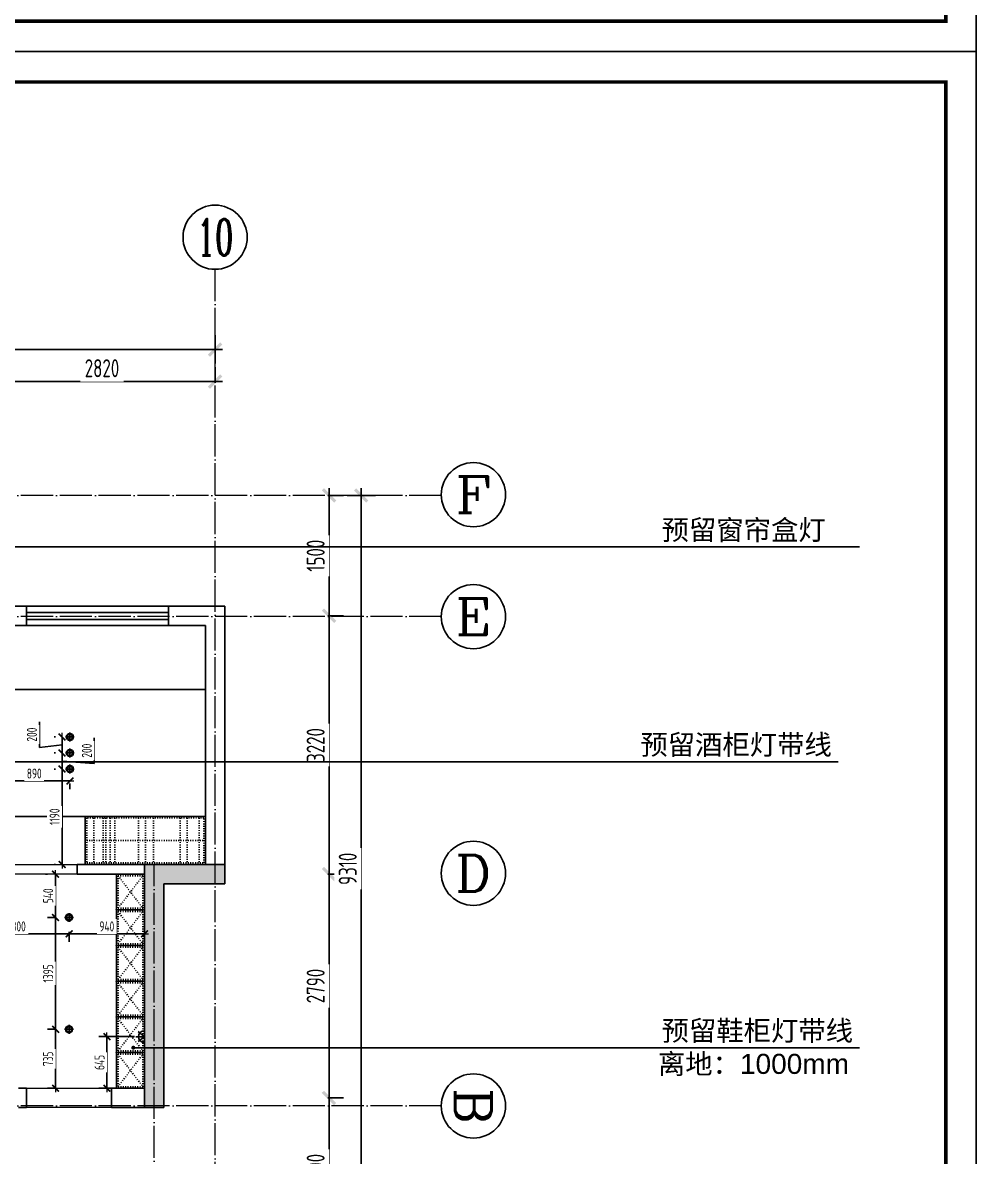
# Model space of a CAD drawing. Header units: inches. Extents: x -50945 to 250244, y -404780 to 18493.
# Drawn here: x 111220 to 123107, y -396076 to -381943 of the extents above; entities that cross this region are included whole.
import ezdxf
from ezdxf.enums import TextEntityAlignment as Align

# ---------------------------------------------------------------- set-up
doc = ezdxf.new("R2010")
doc.units = ezdxf.units.IN
doc.header["$MEASUREMENT"] = 0
doc.linetypes.add('ACAD_ISO03W100', pattern=[30, 12, -18])
doc.linetypes.add('DOTE', pattern=[2.42, 2, -0.2, 0.02, -0.2])
for name, color, linetype in [('15开关布置图-YJ', 2, 'Continuous'), ('AXIS', 1, 'Continuous'), ('AXIS_TEXT', 7, 'Continuous'), ('A图框', 7, 'Continuous'), ('D-ARCHI', 250, 'Continuous'), ('EVH 立面填充', 8, 'Continuous'), ('IBS-003-建筑窗框', 3, 'Continuous'), ('IBS-182-原建筑非承重墙', 150, 'Continuous'), ('IBS-200-原建筑承重墙柱', 200, 'Continuous'), ('IBS-63-原建筑窗', 63, 'Continuous'), ('IDS-040-固定高家具', 40, 'Continuous'), ('IRC-2-天花灯具', 2, 'Continuous'), ('IRC-30-天花轮廓线', 30, 'Continuous'), ('外标注', 50, 'Continuous')]:
    doc.layers.add(name, color=color, linetype=linetype)
doc.layers.add('天棚材质标注', color=2, linetype='Continuous', lineweight=5)
doc.layers.add('门', color=65, linetype='Continuous', lineweight=13)
doc.styles.add('_TCH_AXIS', font='COMPLEX', dxfattribs={"bigfont": 'GBCBIG'})
doc.styles.add('COMPLEX', font='COMPLEX')
doc.styles.add('HBA-DIMT', font='ARCHS.SHX', dxfattribs={"width": 0.8})
doc.styles.get("Standard").update_dxf_attribs({"font": 'Arial.ttf'})
doc.dimstyles.new('HBA_40', dxfattribs={"dimscale": 50, "dimtxt": 2.5, "dimasz": 0.1, "dimexe": 2, "dimexo": 2.5, "dimgap": 0.6, "dimtad": 1, "dimdec": 0, "dimrnd": 5, "dimzin": 0, "dimtxsty": 'HBA-DIMT', "dimblk": 'HBA_DIMENSION_TICK', "dimblk1": 'HBA_DIMENSION_TICK', "dimblk2": 'HBA_DIMENSION_TICK', "dimcen": 0.125, "dimclrd": 44, "dimclre": 44, "dimclrt": 2, "dimadec": 0, "dimazin": 0, "dimtfac": 1, "dimtdec": 0, "dimtix": 1, "dimtmove": 1, "dimatfit": 3, "dimldrblk": 'HBA_Leader_Dot', "dimfxl": 0, "dimtvp": 1, "dimtfill": 1, "dimtolj": 1, "dimtzin": 0, "dimarcsym": 0})

# ---------------------------------------------------------------- blocks, each defined once
blk = doc.blocks.new('gegeg')
at = {"layer": 'A图框'}
blk.add_lwpolyline([(162587, -39218), (162587, -60008), (133187, -60008), (133187, -39218)], close=True, dxfattribs=at)
at = {"layer": 'A图框', "const_width": 42}
blk.add_lwpolyline([(133537, -40125), (133537, -39568), (162237, -39568), (162237, -57908)], dxfattribs=at)
blk.add_lwpolyline([(133537, -58258), (162237, -58258), (162237, -59658), (133537, -59658)], close=True, dxfattribs=at)
blk = doc.blocks.new('HBA_DIMENSION_TICK')
at = {"color": 0, "linetype": 'ByBlock'}
for p, q in [((-10, 0), (0, 0)), ((0, 0), (10, 0))]:
    blk.add_line(p, q, dxfattribs=at)
at = {"color": 50, "linetype": 'ByBlock'}
blk.add_solid([(-10, -7), (-7, -10), (7, 10), (10, 7)], dxfattribs=at)
blk = doc.blocks.new('*D889')
at = {"layer": 'Defpoints', "color": 0, "transparency": 16777216}
for p in [(114797, -395348), (115039, -395348), (114797, -397146)]:
    blk.add_point(p, dxfattribs=at)
at = {"layer": '外标注', "color": 44, "lineweight": -2, "transparency": 16777216}
for p, q in [((115022, -395348), (115219, -395348)), ((115039, -397137), (115039, -395357)), ((115022, -397146), (115219, -397146))]:
    blk.add_line(p, q, dxfattribs=at)
at = {"layer": '外标注', "color": 44, "lineweight": -2, "transparency": 16777216, "xscale": 9, "yscale": 9, "zscale": 9}
for p, rotation in [((115039, -395348), 90), ((115039, -397146), 270)]:
    blk.add_blockref('HBA_DIMENSION_TICK', p, dxfattribs=dict(at, rotation=rotation))
at = {"layer": '外标注', "color": 2, "transparency": 16777216, "insert": (114872, -396247), "char_height": 225, "attachment_point": 5, "rotation": 90, "style": 'HBA-DIMT', "bg_fill": 3, "box_fill_scale": 1.25, "bg_fill_color": 256, "bg_fill_true_color": 13158600, "bg_fill_transparency": 0}
blk.add_mtext('\\A1;1800', dxfattribs=at)
blk = doc.blocks.new('HBA_Leader_Dot')
at = {"color": 0, "linetype": 'ByBlock'}
blk.add_line((-5, 0), (-10, 0), dxfattribs=at)
at = {"color": 0, "linetype": 'ByBlock', "const_width": 5}
blk.add_lwpolyline([(-2.5, 0, 1), (2.5, 0, 1)], format="xyb", close=True, dxfattribs=at)
blk = doc.blocks.new('*D890')
at = {"layer": 'Defpoints', "color": 0, "transparency": 16777216}
for p in [(114797, -392558), (115039, -392558), (114797, -395348)]:
    blk.add_point(p, dxfattribs=at)
at = {"layer": '外标注', "color": 44, "lineweight": -2, "transparency": 16777216}
for p, q in [((115022, -392558), (115219, -392558)), ((115039, -395339), (115039, -392567)), ((115022, -395348), (115219, -395348))]:
    blk.add_line(p, q, dxfattribs=at)
at = {"layer": '外标注', "color": 44, "lineweight": -2, "transparency": 16777216, "xscale": 9, "yscale": 9, "zscale": 9}
for p, rotation in [((115039, -392558), 90), ((115039, -395348), 270)]:
    blk.add_blockref('HBA_DIMENSION_TICK', p, dxfattribs=dict(at, rotation=rotation))
at = {"layer": '外标注', "color": 2, "transparency": 16777216, "insert": (114872, -393953), "char_height": 225, "attachment_point": 5, "rotation": 90, "style": 'HBA-DIMT', "bg_fill": 3, "box_fill_scale": 1.25, "bg_fill_color": 256, "bg_fill_true_color": 13158600, "bg_fill_transparency": 0}
blk.add_mtext('\\A1;2790', dxfattribs=at)
blk = doc.blocks.new('*D891')
at = {"layer": 'Defpoints', "color": 0, "transparency": 16777216}
for p in [(114797, -389338), (115039, -389338), (114797, -392558)]:
    blk.add_point(p, dxfattribs=at)
at = {"layer": '外标注', "color": 44, "lineweight": -2, "transparency": 16777216}
for p, q in [((115022, -389338), (115219, -389338)), ((115039, -392549), (115039, -389347)), ((115022, -392558), (115219, -392558))]:
    blk.add_line(p, q, dxfattribs=at)
at = {"layer": '外标注', "color": 44, "lineweight": -2, "transparency": 16777216, "xscale": 9, "yscale": 9, "zscale": 9}
for p, rotation in [((115039, -389338), 90), ((115039, -392558), 270)]:
    blk.add_blockref('HBA_DIMENSION_TICK', p, dxfattribs=dict(at, rotation=rotation))
at = {"layer": '外标注', "color": 2, "transparency": 16777216, "insert": (114872, -390948), "char_height": 225, "attachment_point": 5, "rotation": 90, "style": 'HBA-DIMT', "bg_fill": 3, "box_fill_scale": 1.25, "bg_fill_color": 256, "bg_fill_true_color": 13158600, "bg_fill_transparency": 0}
blk.add_mtext('\\A1;3220', dxfattribs=at)
blk = doc.blocks.new('*D892')
at = {"layer": 'Defpoints', "color": 0, "transparency": 16777216}
for p in [(114797, -387838), (115039, -387838), (114797, -389338)]:
    blk.add_point(p, dxfattribs=at)
at = {"layer": '外标注', "color": 44, "lineweight": -2, "transparency": 16777216}
for p, q in [((115022, -387838), (115219, -387838)), ((115039, -389329), (115039, -387847)), ((115022, -389338), (115219, -389338))]:
    blk.add_line(p, q, dxfattribs=at)
at = {"layer": '外标注', "color": 44, "lineweight": -2, "transparency": 16777216, "xscale": 9, "yscale": 9, "zscale": 9}
for p, rotation in [((115039, -387838), 90), ((115039, -389338), 270)]:
    blk.add_blockref('HBA_DIMENSION_TICK', p, dxfattribs=dict(at, rotation=rotation))
at = {"layer": '外标注', "color": 2, "transparency": 16777216, "insert": (114872, -388588), "char_height": 225, "attachment_point": 5, "rotation": 90, "style": 'HBA-DIMT', "bg_fill": 3, "box_fill_scale": 1.25, "bg_fill_color": 256, "bg_fill_true_color": 13158600, "bg_fill_transparency": 0}
blk.add_mtext('\\A1;1500', dxfattribs=at)
blk = doc.blocks.new('*D893')
at = {"layer": 'Defpoints', "color": 0, "transparency": 16777216}
for p in [(115039, -387838), (115439, -387838), (115039, -397146)]:
    blk.add_point(p, dxfattribs=at)
at = {"layer": '外标注', "color": 44, "lineweight": -2, "transparency": 16777216}
for p, q in [((115264, -387838), (115619, -387838)), ((115439, -397137), (115439, -387847)), ((115264, -397146), (115619, -397146))]:
    blk.add_line(p, q, dxfattribs=at)
at = {"layer": '外标注', "color": 44, "lineweight": -2, "transparency": 16777216, "xscale": 9, "yscale": 9, "zscale": 9}
for p, rotation in [((115439, -387838), 90), ((115439, -397146), 270)]:
    blk.add_blockref('HBA_DIMENSION_TICK', p, dxfattribs=dict(at, rotation=rotation))
at = {"layer": '外标注', "color": 2, "transparency": 16777216, "insert": (115272, -392492), "char_height": 225, "attachment_point": 5, "rotation": 90, "style": 'HBA-DIMT', "bg_fill": 3, "box_fill_scale": 1.25, "bg_fill_color": 256, "bg_fill_true_color": 13158600, "bg_fill_transparency": 0}
blk.add_mtext('\\A1;9310', dxfattribs=at)
blk = doc.blocks.new('*D897')
at = {"layer": 'Defpoints', "color": 0, "transparency": 16777216}
for p in [(113619, -386418), (110799, -386642), (113619, -386642)]:
    blk.add_point(p, dxfattribs=at)
at = {"layer": '外标注', "color": 44, "lineweight": -2, "transparency": 16777216}
for p, q in [((110799, -386418), (110799, -386238)), ((113619, -386418), (113619, -386238)), ((110808, -386418), (113610, -386418))]:
    blk.add_line(p, q, dxfattribs=at)
at = {"layer": '外标注', "color": 44, "lineweight": -2, "transparency": 16777216, "xscale": 9, "yscale": 9, "zscale": 9, "rotation": 180}
blk.add_blockref('HBA_DIMENSION_TICK', (110799, -386418), dxfattribs=at)
at = {"layer": '外标注', "color": 44, "lineweight": -2, "transparency": 16777216, "xscale": 9, "yscale": 9, "zscale": 9}
blk.add_blockref('HBA_DIMENSION_TICK', (113619, -386418), dxfattribs=at)
at = {"layer": '外标注', "color": 2, "transparency": 16777216, "insert": (112209, -386251), "char_height": 225, "attachment_point": 5, "style": 'HBA-DIMT', "bg_fill": 3, "box_fill_scale": 1.25, "bg_fill_color": 256, "bg_fill_true_color": 13158600, "bg_fill_transparency": 0}
blk.add_mtext('\\A1;2820', dxfattribs=at)
blk = doc.blocks.new('*D898')
at = {"layer": 'Defpoints', "color": 0, "transparency": 16777216}
for p in [(113619, -386018), (98919, -386418), (113619, -386418)]:
    blk.add_point(p, dxfattribs=at)
at = {"layer": '外标注', "color": 44, "lineweight": -2, "transparency": 16777216}
for p, q in [((98919, -386193), (98919, -385838)), ((113619, -386193), (113619, -385838)), ((98928, -386018), (113610, -386018))]:
    blk.add_line(p, q, dxfattribs=at)
at = {"layer": '外标注', "color": 44, "lineweight": -2, "transparency": 16777216, "xscale": 9, "yscale": 9, "zscale": 9, "rotation": 180}
blk.add_blockref('HBA_DIMENSION_TICK', (98919, -386018), dxfattribs=at)
at = {"layer": '外标注', "color": 44, "lineweight": -2, "transparency": 16777216, "xscale": 9, "yscale": 9, "zscale": 9}
blk.add_blockref('HBA_DIMENSION_TICK', (113619, -386018), dxfattribs=at)
at = {"layer": '外标注', "color": 2, "transparency": 16777216, "insert": (106269, -385851), "char_height": 225, "attachment_point": 5, "style": 'HBA-DIMT', "bg_fill": 3, "box_fill_scale": 1.25, "bg_fill_color": 256, "bg_fill_true_color": 13158600, "bg_fill_transparency": 0}
blk.add_mtext('\\A1;14700', dxfattribs=at)
blk = doc.blocks.new('_AXISO')
blk.add_circle((0, 0), 0.5)
at = {"layer": 'AXIS_TEXT', "style": 'COMPLEX', "width": 1.041667}
blk.add_attdef('A', text='', height=0.56, dxfattribs=at).set_placement((-0.25, -0.28), (0.25, -0.28), align=Align.FIT)
blk = doc.blocks.new('A$C2C253EB8')
at = {"layer": 'IRC-2-天花灯具', "color": 250}
for p, q in [((0, 55), (110, 55)), ((55, 0), (55, 110))]:
    blk.add_line(p, q, dxfattribs=at)
at = {"layer": 'IRC-2-天花灯具', "color": 2}
blk.add_ellipse((55, 55), major_axis=(44, 0), ratio=1, start_param=1.571461413961594, end_param=7.85464672114118, dxfattribs=at)
at = {"layer": 'IRC-2-天花灯具', "color": 251}
blk.add_ellipse((55, 55), major_axis=(33, 0), ratio=1, start_param=1.570667, end_param=7.853852, dxfattribs=at)
blk = doc.blocks.new('*D915')
at = {"layer": 'Defpoints', "color": 0, "transparency": 16777216}
for p in [(111744, -394493), (111630, -395228), (111744, -395228)]:
    blk.add_point(p, dxfattribs=at)
at = {"layer": '天棚材质标注', "color": 44, "lineweight": -2, "transparency": 16777216}
for p, q in [((111619, -394493), (111530, -394493)), ((111630, -394498), (111630, -395223)), ((111619, -395228), (111530, -395228))]:
    blk.add_line(p, q, dxfattribs=at)
at = {"layer": '天棚材质标注', "color": 44, "lineweight": -2, "transparency": 16777216, "xscale": 5, "yscale": 5, "zscale": 5}
for p, rotation in [((111630, -394493), 90), ((111630, -395228), 270)]:
    blk.add_blockref('HBA_DIMENSION_TICK', p, dxfattribs=dict(at, rotation=rotation))
at = {"layer": '天棚材质标注', "color": 2, "transparency": 16777216, "insert": (111538, -394861), "char_height": 125, "attachment_point": 5, "rotation": 90, "style": 'HBA-DIMT', "bg_fill": 3, "box_fill_scale": 1.25, "bg_fill_color": 256, "bg_fill_true_color": 13158600, "bg_fill_transparency": 0}
blk.add_mtext('\\A1;735', dxfattribs=at)
blk = doc.blocks.new('*D928')
at = {"layer": 'Defpoints', "color": 0, "transparency": 16777216}
for p in [(111630, -393098), (111744, -393098), (111744, -394493)]:
    blk.add_point(p, dxfattribs=at)
at = {"layer": '天棚材质标注', "color": 44, "lineweight": -2, "transparency": 16777216}
for p, q in [((111619, -393098), (111530, -393098)), ((111630, -394488), (111630, -393103)), ((111619, -394493), (111530, -394493))]:
    blk.add_line(p, q, dxfattribs=at)
at = {"layer": '天棚材质标注', "color": 44, "lineweight": -2, "transparency": 16777216, "xscale": 5, "yscale": 5, "zscale": 5}
for p, rotation in [((111630, -393098), 90), ((111630, -394493), 270)]:
    blk.add_blockref('HBA_DIMENSION_TICK', p, dxfattribs=dict(at, rotation=rotation))
at = {"layer": '天棚材质标注', "color": 2, "transparency": 16777216, "insert": (111538, -393796), "char_height": 125, "attachment_point": 5, "rotation": 90, "style": 'HBA-DIMT', "bg_fill": 3, "box_fill_scale": 1.25, "bg_fill_color": 256, "bg_fill_true_color": 13158600, "bg_fill_transparency": 0}
blk.add_mtext('\\A1;1395', dxfattribs=at)
blk = doc.blocks.new('*D929')
at = {"layer": 'Defpoints', "color": 0, "transparency": 16777216}
for p in [(111630, -392558), (111630, -392558), (111744, -393098)]:
    blk.add_point(p, dxfattribs=at)
at = {"layer": '天棚材质标注', "color": 44, "lineweight": -2, "transparency": 16777216}
for p, q in [((111505, -392558), (111530, -392558)), ((111630, -393093), (111630, -392563)), ((111619, -393098), (111530, -393098))]:
    blk.add_line(p, q, dxfattribs=at)
at = {"layer": '天棚材质标注', "color": 44, "lineweight": -2, "transparency": 16777216, "xscale": 5, "yscale": 5, "zscale": 5}
for p, rotation in [((111630, -392558), 90), ((111630, -393098), 270)]:
    blk.add_blockref('HBA_DIMENSION_TICK', p, dxfattribs=dict(at, rotation=rotation))
at = {"layer": '天棚材质标注', "color": 2, "transparency": 16777216, "insert": (111538, -392828), "char_height": 125, "attachment_point": 5, "rotation": 90, "style": 'HBA-DIMT', "bg_fill": 3, "box_fill_scale": 1.25, "bg_fill_color": 256, "bg_fill_true_color": 13158600, "bg_fill_transparency": 0}
blk.add_mtext('\\A1;540', dxfattribs=at)
blk = doc.blocks.new('*D930')
at = {"layer": 'Defpoints', "color": 0, "transparency": 16777216}
for p in [(111799, -393153), (112739, -393191), (111799, -393302)]:
    blk.add_point(p, dxfattribs=at)
at = {"layer": '天棚材质标注', "color": 44, "lineweight": -2, "transparency": 16777216}
for p, q in [((111799, -393278), (111799, -393402)), ((112734, -393302), (111804, -393302)), ((112739, -393316), (112739, -393402))]:
    blk.add_line(p, q, dxfattribs=at)
at = {"layer": '天棚材质标注', "color": 44, "lineweight": -2, "transparency": 16777216, "xscale": 5, "yscale": 5, "zscale": 5, "rotation": 180}
blk.add_blockref('HBA_DIMENSION_TICK', (111799, -393302), dxfattribs=at)
at = {"layer": '天棚材质标注', "color": 44, "lineweight": -2, "transparency": 16777216, "xscale": 5, "yscale": 5, "zscale": 5}
blk.add_blockref('HBA_DIMENSION_TICK', (112739, -393302), dxfattribs=at)
at = {"layer": '天棚材质标注', "color": 2, "transparency": 16777216, "insert": (112269, -393210), "char_height": 125, "attachment_point": 5, "style": 'HBA-DIMT', "bg_fill": 3, "box_fill_scale": 1.25, "bg_fill_color": 256, "bg_fill_true_color": 13158600, "bg_fill_transparency": 0}
blk.add_mtext('\\A1;940', dxfattribs=at)
blk = doc.blocks.new('*D931')
at = {"layer": 'Defpoints', "color": 0, "transparency": 16777216}
for p in [(110499, -393153), (111799, -393153), (110499, -393302)]:
    blk.add_point(p, dxfattribs=at)
at = {"layer": '天棚材质标注', "color": 44, "lineweight": -2, "transparency": 16777216}
for p, q in [((110499, -393278), (110499, -393402)), ((111794, -393302), (110504, -393302)), ((111799, -393278), (111799, -393402))]:
    blk.add_line(p, q, dxfattribs=at)
at = {"layer": '天棚材质标注', "color": 44, "lineweight": -2, "transparency": 16777216, "xscale": 5, "yscale": 5, "zscale": 5, "rotation": 180}
blk.add_blockref('HBA_DIMENSION_TICK', (110499, -393302), dxfattribs=at)
at = {"layer": '天棚材质标注', "color": 44, "lineweight": -2, "transparency": 16777216, "xscale": 5, "yscale": 5, "zscale": 5}
blk.add_blockref('HBA_DIMENSION_TICK', (111799, -393302), dxfattribs=at)
at = {"layer": '天棚材质标注', "color": 2, "transparency": 16777216, "insert": (111149, -393210), "char_height": 125, "attachment_point": 5, "style": 'HBA-DIMT', "bg_fill": 3, "box_fill_scale": 1.25, "bg_fill_color": 256, "bg_fill_true_color": 13158600, "bg_fill_transparency": 0}
blk.add_mtext('\\A1;1300', dxfattribs=at)
blk = doc.blocks.new('*D911')
at = {"layer": 'Defpoints', "color": 0, "transparency": 16777216}
for p in [(110919, -391303), (111809, -391303), (110919, -391397)]:
    blk.add_point(p, dxfattribs=at)
at = {"layer": '天棚材质标注', "color": 44, "lineweight": -2, "transparency": 16777216}
for p, q in [((110919, -391428), (110919, -391497)), ((111804, -391397), (110924, -391397)), ((111809, -391428), (111809, -391497))]:
    blk.add_line(p, q, dxfattribs=at)
at = {"layer": '天棚材质标注', "color": 44, "lineweight": -2, "transparency": 16777216, "xscale": 5, "yscale": 5, "zscale": 5, "rotation": 180}
blk.add_blockref('HBA_DIMENSION_TICK', (110919, -391397), dxfattribs=at)
at = {"layer": '天棚材质标注', "color": 44, "lineweight": -2, "transparency": 16777216, "xscale": 5, "yscale": 5, "zscale": 5}
blk.add_blockref('HBA_DIMENSION_TICK', (111809, -391397), dxfattribs=at)
at = {"layer": '天棚材质标注', "color": 2, "transparency": 16777216, "insert": (111364, -391304), "char_height": 125, "attachment_point": 5, "style": 'HBA-DIMT', "bg_fill": 3, "box_fill_scale": 1.25, "bg_fill_color": 256, "bg_fill_true_color": 13158600, "bg_fill_transparency": 0}
blk.add_mtext('\\A1;890', dxfattribs=at)
blk = doc.blocks.new('*D912')
at = {"layer": 'Defpoints', "color": 0, "transparency": 16777216}
for p in [(111754, -391248), (111711, -392438), (111754, -392438)]:
    blk.add_point(p, dxfattribs=at)
at = {"layer": '天棚材质标注', "color": 44, "lineweight": -2, "transparency": 16777216}
for p, q in [((111629, -391248), (111611, -391248)), ((111711, -391253), (111711, -392433)), ((111629, -392438), (111611, -392438))]:
    blk.add_line(p, q, dxfattribs=at)
at = {"layer": '天棚材质标注', "color": 44, "lineweight": -2, "transparency": 16777216, "xscale": 5, "yscale": 5, "zscale": 5}
for p, rotation in [((111711, -391248), 90), ((111711, -392438), 270)]:
    blk.add_blockref('HBA_DIMENSION_TICK', p, dxfattribs=dict(at, rotation=rotation))
at = {"layer": '天棚材质标注', "color": 2, "transparency": 16777216, "insert": (111618, -391843), "char_height": 125, "attachment_point": 5, "rotation": 90, "style": 'HBA-DIMT', "bg_fill": 3, "box_fill_scale": 1.25, "bg_fill_color": 256, "bg_fill_true_color": 13158600, "bg_fill_transparency": 0}
blk.add_mtext('\\A1;1190', dxfattribs=at)
blk = doc.blocks.new('*D913')
at = {"layer": 'Defpoints', "color": 0, "transparency": 16777216}
for p in [(111711, -391048), (111754, -391048), (111754, -391248)]:
    blk.add_point(p, dxfattribs=at)
at = {"layer": '天棚材质标注', "color": 44, "lineweight": -2, "transparency": 16777216}
for p, q in [((112112, -391178), (112112, -390861)), ((111629, -391048), (111611, -391048)), ((111711, -391243), (111711, -391053)), ((111711, -391148), (112112, -391178)), ((111629, -391248), (111611, -391248))]:
    blk.add_line(p, q, dxfattribs=at)
at = {"layer": '天棚材质标注', "color": 44, "lineweight": -2, "transparency": 16777216, "xscale": 5, "yscale": 5, "zscale": 5}
for p, rotation in [((111711, -391048), 90), ((111711, -391248), 270)]:
    blk.add_blockref('HBA_DIMENSION_TICK', p, dxfattribs=dict(at, rotation=rotation))
at = {"layer": '天棚材质标注', "color": 2, "transparency": 16777216, "insert": (112020, -391019), "char_height": 125, "attachment_point": 5, "rotation": 90, "style": 'HBA-DIMT', "bg_fill": 3, "box_fill_scale": 1.25, "bg_fill_color": 256, "bg_fill_true_color": 13158600, "bg_fill_transparency": 0}
blk.add_mtext('\\A1;200', dxfattribs=at)
blk = doc.blocks.new('*D914')
at = {"layer": 'Defpoints', "color": 0, "transparency": 16777216}
for p in [(111711, -390848), (111754, -390848), (111754, -391048)]:
    blk.add_point(p, dxfattribs=at)
at = {"layer": '天棚材质标注', "color": 44, "lineweight": -2, "transparency": 16777216}
for p, q in [((111428, -390978), (111428, -390661)), ((111629, -390848), (111611, -390848)), ((111711, -391043), (111711, -390853)), ((111711, -390948), (111428, -390978)), ((111629, -391048), (111611, -391048))]:
    blk.add_line(p, q, dxfattribs=at)
at = {"layer": '天棚材质标注', "color": 44, "lineweight": -2, "transparency": 16777216, "xscale": 5, "yscale": 5, "zscale": 5}
for p, rotation in [((111711, -390848), 90), ((111711, -391048), 270)]:
    blk.add_blockref('HBA_DIMENSION_TICK', p, dxfattribs=dict(at, rotation=rotation))
at = {"layer": '天棚材质标注', "color": 2, "transparency": 16777216, "insert": (111335, -390819), "char_height": 125, "attachment_point": 5, "rotation": 90, "style": 'HBA-DIMT', "bg_fill": 3, "box_fill_scale": 1.25, "bg_fill_color": 256, "bg_fill_true_color": 13158600, "bg_fill_transparency": 0}
blk.add_mtext('\\A1;200', dxfattribs=at)
blk = doc.blocks.new('fhty')
at = {"layer": 'IRC-2-天花灯具'}
for p, q in [((717910, -196860), (717910, -197065)), ((717910, -196962), (717990, -196900)), ((717910, -196962), (718019, -196962)), ((717910, -196962), (717990, -197025))]:
    blk.add_line(p, q, dxfattribs=at)
blk.add_arc((717910, -196962), 74.3, 270, 90, dxfattribs=at)
blk = doc.blocks.new('*D908')
at = {"layer": 'Defpoints', "color": 0, "transparency": 16777216}
for p in [(112739, -394584), (112270, -395228), (112739, -395228)]:
    blk.add_point(p, dxfattribs=at)
at = {"layer": '天棚材质标注', "color": 44, "lineweight": -2, "transparency": 16777216}
for p, q in [((112614, -394584), (112170, -394584)), ((112270, -394589), (112270, -395223)), ((112614, -395228), (112170, -395228))]:
    blk.add_line(p, q, dxfattribs=at)
at = {"layer": '天棚材质标注', "color": 44, "lineweight": -2, "transparency": 16777216, "xscale": 5, "yscale": 5, "zscale": 5}
for p, rotation in [((112270, -394584), 90), ((112270, -395228), 270)]:
    blk.add_blockref('HBA_DIMENSION_TICK', p, dxfattribs=dict(at, rotation=rotation))
at = {"layer": '天棚材质标注', "color": 2, "transparency": 16777216, "insert": (112178, -394906), "char_height": 125, "attachment_point": 5, "rotation": 90, "style": 'HBA-DIMT', "bg_fill": 3, "box_fill_scale": 1.25, "bg_fill_color": 256, "bg_fill_true_color": 13158600, "bg_fill_transparency": 0}
blk.add_mtext('\\A1;645', dxfattribs=at)

msp = doc.modelspace()

# ---------------------------------------------------------------- hatches: boundary and pattern name
at = {"layer": 'EVH 立面填充'}
h = msp.add_hatch(color=256, dxfattribs=at)
h.dxf.hatch_style = 1
h.paths.add_polyline_path([(112978.67, -392678.07), (113738.67, -392678.07), (113738.67, -392438.07), (112738.67, -392438.07), (112738.67, -395468.07), (112978.67, -395468.07)])

# ---------------------------------------------------------------- linework, layer by layer
for p in [(112388.67, -393003.07), (112388.67, -393448.07), (112388.67, -393893.07), (112388.67, -394338.07), (112388.67, -394783.07)]:
    msp.add_point(p)
at = {"layer": 'D-ARCHI', "color": 251, "linetype": 'DOTE', "lineweight": 5, "ltscale": 200}
msp.add_line((112858.67, -399966.4), (112858.67, -392438.07), dxfattribs=at)
at = {"layer": 'IBS-003-建筑窗框', "color": 251, "ltscale": 10}
for p, q in [((111268.67, -389218.07), (113038.67, -389218.07)), ((113038.67, -389458.07), (111268.67, -389458.07))]:
    msp.add_line(p, q, dxfattribs=at)
at = {"layer": 'IBS-182-原建筑非承重墙'}
for p, q in [((110918.67, -389218.07), (111268.67, -389218.07)), ((111268.67, -389458.07), (111268.67, -389218.07)), ((113738.67, -389218.07), (113038.67, -389218.07)), ((113038.67, -389458.07), (113038.67, -389218.07)), ((113738.67, -392438.07), (113738.67, -389218.07)), ((111268.67, -389458.07), (110918.67, -389458.07)), ((113038.67, -389458.07), (113498.67, -389458.07)), ((113498.67, -392438.07), (113498.67, -389458.07)), ((111898.67, -392558.07), (111898.67, -392438.07)), ((112738.67, -392438.07), (111898.67, -392438.07)), ((112738.67, -392558.07), (111898.67, -392558.07)), ((111268.37, -395228.07), (111168.37, -395228.07)), ((111268.37, -395468.07), (111268.37, -395228.07)), ((112328.67, -395468.07), (112328.67, -395228.07)), ((112328.67, -395228.07), (112738.67, -395228.07)), ((111268.37, -395468.07), (111168.37, -395468.07)), ((112738.67, -395468.07), (112328.67, -395468.07))]:
    msp.add_line(p, q, dxfattribs=at)
at = {"layer": 'IBS-200-原建筑承重墙柱', "ltscale": 0.02}
for p, q in [((112738.67, -395468.07), (112738.67, -392438.07)), ((112738.67, -392438.07), (113738.67, -392438.07)), ((113738.67, -392438.07), (113738.67, -392678.07)), ((112978.67, -395468.07), (112978.67, -392678.07)), ((112978.67, -392678.07), (113738.67, -392678.07)), ((112738.67, -395468.07), (112978.67, -395468.07))]:
    msp.add_line(p, q, dxfattribs=at)
at = {"layer": 'IBS-63-原建筑窗'}
for p, q in [((111268.67, -389298.07), (113038.67, -389298.07)), ((111268.67, -389385.65), (113038.67, -389385.65))]:
    msp.add_line(p, q, dxfattribs=at)
at = {"layer": 'IDS-040-固定高家具'}
for p, q in [((113498.67, -391838.07), (111998.67, -391838.07)), ((111998.67, -392438.07), (111998.67, -391838.07)), ((112388.67, -395228.07), (112388.67, -392558.07)), ((112388.67, -393003.07), (112738.67, -393003.07)), ((112388.67, -393448.07), (112738.67, -393448.07)), ((112388.67, -393893.07), (112738.67, -393893.07)), ((112388.67, -394338.07), (112738.67, -394338.07)), ((112388.67, -394783.07), (112738.67, -394783.07))]:
    msp.add_line(p, q, dxfattribs=at)
at = {"layer": 'IDS-040-固定高家具', "linetype": 'ACAD_ISO03W100'}
for p, q in [((112107.83, -391858.07), (112107.83, -392418.07)), ((112224.46, -391858.07), (112224.46, -392418.07)), ((112258.16, -391858.07), (112258.16, -392418.07)), ((112312.59, -391858.07), (112312.59, -392418.07)), ((112369.61, -391858.07), (112369.61, -392418.07)), ((112665.1, -391858.07), (112665.1, -392418.07)), ((112753.22, -391858.07), (112753.22, -392418.07)), ((112849.12, -391858.07), (112849.12, -392418.07)), ((113183.49, -391858.07), (113183.49, -392418.07)), ((113271.61, -391858.07), (113271.61, -392418.07)), ((113419.35, -391858.07), (113419.35, -392418.07)), ((112018.67, -392138.07), (113478.67, -392138.07)), ((112408.67, -392983.07), (112718.67, -392578.07)), ((112408.67, -392578.07), (112718.67, -392983.07)), ((112408.67, -393428.07), (112718.67, -393023.07)), ((112408.67, -393023.07), (112718.67, -393428.07)), ((112408.67, -393873.07), (112718.67, -393468.07)), ((112408.67, -393468.07), (112718.67, -393873.07)), ((112408.67, -394318.07), (112718.67, -393913.07)), ((112408.67, -393913.07), (112718.67, -394318.07)), ((112408.67, -394763.07), (112718.67, -394358.07)), ((112408.67, -394358.07), (112718.67, -394763.07)), ((112408.67, -395208.07), (112718.67, -394803.07)), ((112408.67, -394803.07), (112718.67, -395208.07))]:
    msp.add_line(p, q, dxfattribs=at)
for points in [[(112018.67, -392418.07), (113478.67, -392418.07), (113478.67, -391858.07), (112018.67, -391858.07)], [(112408.67, -392983.07), (112718.67, -392983.07), (112718.67, -392578.07), (112408.67, -392578.07)], [(112408.67, -393428.07), (112718.67, -393428.07), (112718.67, -393023.07), (112408.67, -393023.07)], [(112408.67, -393873.07), (112718.67, -393873.07), (112718.67, -393468.07), (112408.67, -393468.07)], [(112408.67, -394318.07), (112718.67, -394318.07), (112718.67, -393913.07), (112408.67, -393913.07)], [(112408.67, -394763.07), (112718.67, -394763.07), (112718.67, -394358.07), (112408.67, -394358.07)], [(112408.67, -395208.07), (112718.67, -395208.07), (112718.67, -394803.07), (112408.67, -394803.07)]]:
    msp.add_lwpolyline(points, close=True, dxfattribs=at)
at = {"layer": 'IRC-30-天花轮廓线'}
for p, q in [((113498.67, -390258.07), (110918.67, -390258.07)), ((113498.67, -391838.07), (110918.67, -391838.07))]:
    msp.add_line(p, q, dxfattribs=at)
at = {"layer": '门', "color": 8, "lineweight": 5}
for points in [[(111018.67, -392438.07), (111898.67, -392438.07), (111898.67, -392558.07), (111018.67, -392558.07)], [(111268.37, -395228.07), (112328.67, -395228.07), (112328.67, -395468.07), (111268.37, -395468.07)]]:
    msp.add_lwpolyline(points, close=True, dxfattribs=at)

# ---------------------------------------------------------------- block references
at = {"layer": '15开关布置图-YJ', "color": 2, "xscale": 1.081091401797356, "yscale": 1.081091401797356, "zscale": 1.081091401797356}
msp.add_blockref('gegeg', (-52664.31, -317429.97), dxfattribs=at)
at = {"layer": 'AXIS'}
ref = msp.add_blockref('_AXISO', (113618.67, -384617.83), dxfattribs=dict(at, xscale=800, yscale=800, zscale=800))
ref.add_attrib('A', '10', dxfattribs={"layer": 'AXIS_TEXT', "height": 452.548, "style": '_TCH_AXIS', "width": 0.724138}).set_placement((113392.4, -384844.1), (113844.95, -384844.1), align=Align.FIT)
ref = msp.add_blockref('_AXISO', (116838.67, -387827.83), dxfattribs=dict(at, xscale=800, yscale=800, zscale=800))
ref.add_attrib('A', 'F', dxfattribs={"layer": 'AXIS_TEXT', "height": 452.55, "style": '_TCH_AXIS', "width": 1.3125}).set_placement((116612.4, -388054.1), (117064.95, -388054.1), align=Align.FIT)
ref = msp.add_blockref('_AXISO', (116838.67, -389348.07), dxfattribs=dict(at, xscale=800, yscale=800, zscale=800))
ref.add_attrib('A', 'E', dxfattribs={"layer": 'AXIS_TEXT', "height": 452.55, "style": '_TCH_AXIS', "width": 1.3125}).set_placement((116612.4, -389574.34), (117064.95, -389574.34), align=Align.FIT)
ref = msp.add_blockref('_AXISO', (116838.67, -392547.84), dxfattribs=dict(at, xscale=800, yscale=800, zscale=800))
ref.add_attrib('A', 'D', dxfattribs={"layer": 'AXIS_TEXT', "height": 452.55, "style": '_TCH_AXIS', "width": 1.235294}).set_placement((116612.4, -392774.11), (117064.95, -392774.11), align=Align.FIT)
ref = msp.add_blockref('_AXISO', (116838.67, -395448.07), dxfattribs=dict(at, xscale=800, yscale=800, zscale=800, rotation=270))
ref.add_attrib('A', 'B', dxfattribs={"layer": 'AXIS_TEXT', "height": 452.55, "rotation": 270, "style": '_TCH_AXIS', "width": 1.235294}).set_placement((116612.4, -395221.8), (116612.4, -395674.34), align=Align.FIT)
at = {"layer": 'IRC-2-天花灯具', "rotation": 180}
for name, p in [('A$C2C253EB8', (111863.93, -390792.91)), ('A$C2C253EB8', (111863.93, -390992.91)), ('A$C2C253EB8', (111863.93, -391192.91)), ('A$C2C253EB8', (111853.52, -393043.07)), ('A$C2C253EB8', (111853.52, -394438.07)), ('fhty', (830648.31, -591546.66))]:
    msp.add_blockref(name, p, dxfattribs=at)

# ---------------------------------------------------------------- texts
at = {"layer": '15开关布置图-YJ', "color": 241}
for s, p in [('预留窗帘盒灯', (119184.15, -388391.9)), ('预留酒柜灯带线', (118919.67, -391069.25)), ('预留鞋柜灯带线', (119184.15, -394634.56)), ('离地：1000mm', (119138.38, -395048.78))]:
    msp.add_text(s, height=250, dxfattribs=at).set_placement(p)

# ---------------------------------------------------------------- dimensions: what is measured, and where the dimension line sits
at = {"layer": '外标注'}
dim = msp.add_linear_dim(base=(113618.67, -386417.83), p1=(110798.67, -386642.41), p2=(113618.67, -386642.41), dimstyle='HBA_40', override={"dimscale": 90, "dimfxl": 200, "dimfxlon": 1}, dxfattribs=at)
dim.commit()
dim.dimension.update_dxf_attribs({"geometry": '*D897', "text_midpoint": (112208.67, -386251.33)})
dim = msp.add_linear_dim(base=(115038.67, -395348.07), p1=(114796.89, -397146.4), p2=(114796.89, -395348.07), angle=270, dimstyle='HBA_40', override={"dimscale": 90, "dimfxl": 200, "dimfxlon": 1}, dxfattribs=at)
dim.commit()
dim.dimension.update_dxf_attribs({"geometry": '*D889', "text_midpoint": (114872.17, -396247.24)})

# ---------------------------------------------------------------- next in the draw order: dimensions: what is measured, and where the dimension line sits
dim = msp.add_linear_dim(base=(113618.67, -386017.83), p1=(98918.67, -386417.83), p2=(113618.67, -386417.83), dimstyle='HBA_40', override={"dimscale": 90, "dimfxl": 200, "dimfxlon": 1}, dxfattribs=at)
dim.commit()
dim.dimension.update_dxf_attribs({"geometry": '*D898', "text_midpoint": (106268.67, -385851.33)})
dim = msp.add_linear_dim(base=(115038.67, -392558.07), p1=(114796.89, -395348.07), p2=(114796.89, -392558.07), angle=270, dimstyle='HBA_40', override={"dimscale": 90, "dimfxl": 200, "dimfxlon": 1}, dxfattribs=at)
dim.commit()
dim.dimension.update_dxf_attribs({"geometry": '*D890', "text_midpoint": (114872.17, -393953.07)})

# ---------------------------------------------------------------- next in the draw order: linework, layer by layer
at = {"layer": 'D-ARCHI', "color": 251, "linetype": 'DOTE', "lineweight": 5, "ltscale": 200}
msp.add_line((113618.67, -398966.4), (113618.67, -385017.83), dxfattribs=at)

# ---------------------------------------------------------------- next in the draw order: dimensions: what is measured, and where the dimension line sits
at = {"layer": '外标注'}
dim = msp.add_linear_dim(base=(115038.67, -389338.07), p1=(114796.89, -392558.07), p2=(114796.89, -389338.07), angle=270, dimstyle='HBA_40', override={"dimscale": 90, "dimfxl": 200, "dimfxlon": 1}, dxfattribs=at)
dim.commit()
dim.dimension.update_dxf_attribs({"geometry": '*D891', "text_midpoint": (114872.17, -390948.07)})

# ---------------------------------------------------------------- next in the draw order: dimensions: what is measured, and where the dimension line sits
dim = msp.add_linear_dim(base=(115038.67, -387837.83), p1=(114796.89, -389338.07), p2=(114796.89, -387837.83), angle=270, dimstyle='HBA_40', override={"dimscale": 90, "dimfxl": 200, "dimfxlon": 1}, dxfattribs=at)
dim.commit()
dim.dimension.update_dxf_attribs({"geometry": '*D892', "text_midpoint": (114872.17, -388587.95)})

# ---------------------------------------------------------------- next in the draw order: dimensions: what is measured, and where the dimension line sits
dim = msp.add_linear_dim(base=(115438.67, -387837.83), p1=(115038.67, -397146.4), p2=(115038.67, -387837.83), angle=90, dimstyle='HBA_40', override={"dimscale": 90, "dimfxl": 200, "dimfxlon": 1}, dxfattribs=at)
dim.commit()
dim.dimension.update_dxf_attribs({"geometry": '*D893', "text_midpoint": (115272.17, -392492.12)})

# ---------------------------------------------------------------- next in the draw order: linework, layer by layer
at = {"layer": 'D-ARCHI', "color": 251, "linetype": 'DOTE', "lineweight": 5, "ltscale": 200}
for p, q in [((116438.67, -387837.83), (96111.41, -387837.83)), ((116438.67, -389348.07), (96098.67, -389348.07)), ((116438.67, -395448.07), (96111.41, -395448.07))]:
    msp.add_line(p, q, dxfattribs=at)

# ---------------------------------------------------------------- next in the draw order: block references
at = {"layer": '15开关布置图-YJ', "color": 2, "xscale": 1.081091401797356, "yscale": 1.081091401797356, "zscale": 1.081091401797356}
msp.add_blockref('gegeg', (-52664.31, -339905.86), dxfattribs=at)

# ---------------------------------------------------------------- next in the draw order: leaders
at = {"layer": '天棚材质标注', "color": 6}
for points in [[(110538.67, -388479.12), (121651.2, -388479.12)], [(112599.35, -394721.78), (121651.2, -394721.78)]]:
    msp.add_leader(points, dimstyle='HBA_40', override={"dimgap": 0.6, "dimtad": 0}, dxfattribs=at)

# ---------------------------------------------------------------- next in the draw order: dimensions: what is measured, and where the dimension line sits
dim = msp.add_linear_dim(base=(110918.67, -391396.88), p1=(111808.93, -391302.91), p2=(110918.67, -391302.91), dimstyle='HBA_40', dxfattribs=at)
dim.commit()
dim.dimension.update_dxf_attribs({"geometry": '*D911', "text_midpoint": (111363.8, -391304.38)})
for base, p1, p2, picture, middle in [((111630.06, -395228.07), (111743.52, -394493.07), (111743.52, -395228.07), '*D915', (111537.56, -394860.57)), ((112270.24, -395228.07), (112738.67, -394584.24), (112738.67, -395228.07), '*D908', (112177.74, -394906.15))]:
    dim = msp.add_linear_dim(base=base, p1=p1, p2=p2, angle=90, dimstyle='HBA_40', dxfattribs=at)
    dim.commit()
    dim.dimension.update_dxf_attribs({"geometry": picture, "text_midpoint": middle})

# ---------------------------------------------------------------- next in the draw order: dimensions: what is measured, and where the dimension line sits
dim = msp.add_linear_dim(base=(111630.06, -393098.07), p1=(111743.52, -394493.07), p2=(111743.52, -393098.07), angle=90, dimstyle='HBA_40', dxfattribs=at)
dim.commit()
dim.dimension.update_dxf_attribs({"geometry": '*D928', "text_midpoint": (111537.56, -393795.57)})

# ---------------------------------------------------------------- next in the draw order: dimensions: what is measured, and where the dimension line sits
dim = msp.add_linear_dim(base=(111630.06, -392558.07), p1=(111743.52, -393098.07), p2=(111630.06, -392558.07), angle=90, dimstyle='HBA_40', dxfattribs=at)
dim.commit()
dim.dimension.update_dxf_attribs({"geometry": '*D929', "text_midpoint": (111537.56, -392828.07)})

# ---------------------------------------------------------------- next in the draw order: dimensions: what is measured, and where the dimension line sits
dim = msp.add_linear_dim(base=(111710.88, -392438.07), p1=(111753.93, -391247.91), p2=(111753.93, -392438.07), angle=90, dimstyle='HBA_40', dxfattribs=at)
dim.commit()
dim.dimension.update_dxf_attribs({"geometry": '*D912', "text_midpoint": (111618.38, -391842.99)})
dim = msp.add_linear_dim(base=(111798.52, -393302.21), p1=(112738.67, -393191.1), p2=(111798.52, -393153.07), dimstyle='HBA_40', dxfattribs=at)
dim.commit()
dim.dimension.update_dxf_attribs({"geometry": '*D930', "text_midpoint": (112268.6, -393209.71)})

# ---------------------------------------------------------------- next in the draw order: dimensions: what is measured, and where the dimension line sits
dim = msp.add_linear_dim(base=(111710.88, -391047.91), p1=(111753.93, -391247.91), p2=(111753.93, -391047.91), angle=90, dimstyle='HBA_40', dxfattribs=at)
dim.commit()
dim.dimension.update_dxf_attribs({"geometry": '*D913', "text_midpoint": (112112.38, -391147.91), "dimtype": 160})
dim = msp.add_linear_dim(base=(110498.52, -393302.21), p1=(111798.52, -393153.07), p2=(110498.52, -393153.07), dimstyle='HBA_40', dxfattribs=at)
dim.commit()
dim.dimension.update_dxf_attribs({"geometry": '*D931', "text_midpoint": (111148.52, -393209.71)})

# ---------------------------------------------------------------- next in the draw order: dimensions: what is measured, and where the dimension line sits
dim = msp.add_linear_dim(base=(111710.88, -390847.91), p1=(111753.93, -391047.91), p2=(111753.93, -390847.91), angle=90, dimstyle='HBA_40', dxfattribs=at)
dim.commit()
dim.dimension.update_dxf_attribs({"geometry": '*D914', "text_midpoint": (111427.89, -390947.91), "dimtype": 160})

# ---------------------------------------------------------------- next in the draw order: leaders
msp.add_leader([(110653.27, -391156.48), (121386.72, -391156.48)], dimstyle='HBA_40', override={"dimgap": 0.6, "dimtad": 0}, dxfattribs=at)

doc.saveas('drawing.dxf')
